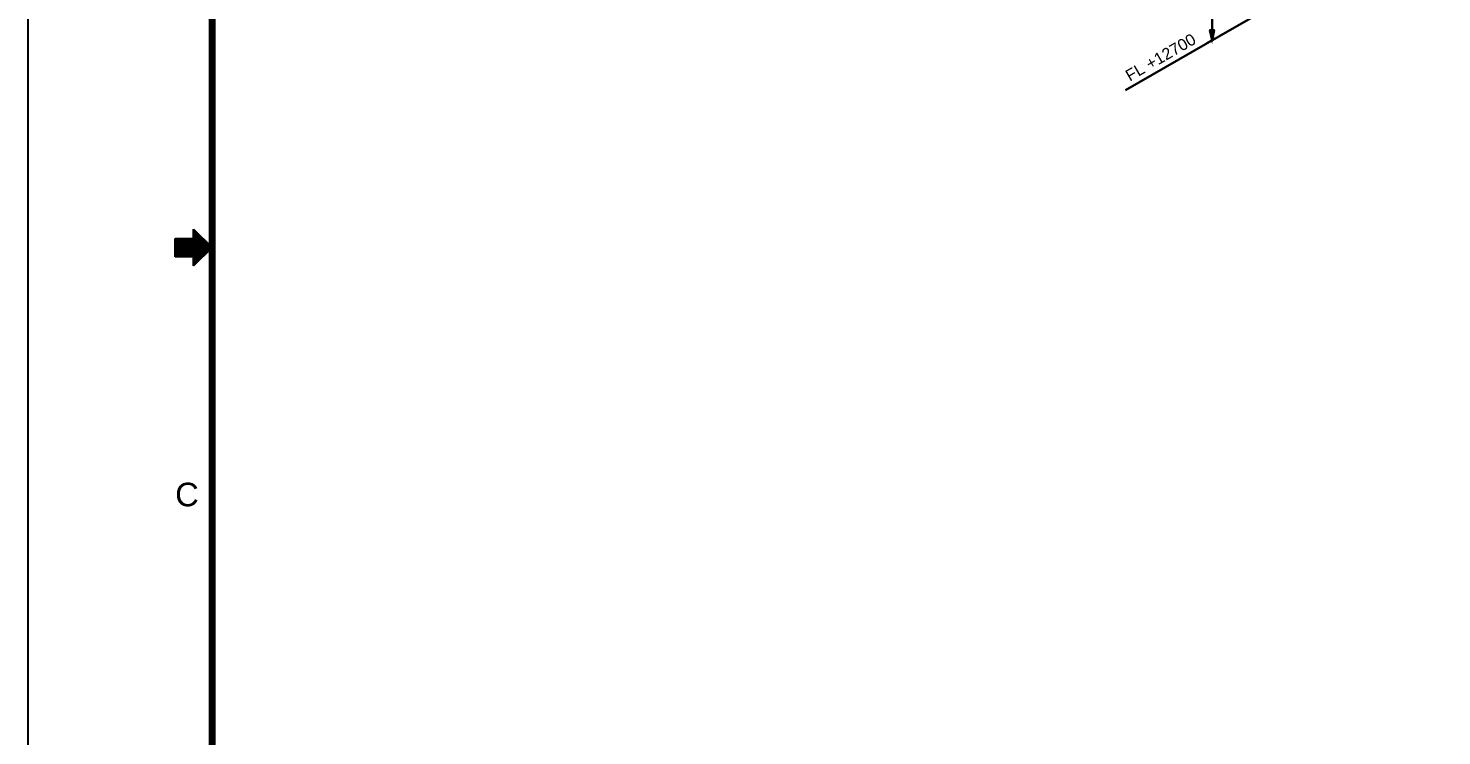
# Model space of a CAD drawing. Header units: inches. Extents: x 0 to 841, y 0 to 594.
# Drawn here: x 0 to 269.2, y 204 to 338.8 of the extents above; entities that cross this region are included whole.
import ezdxf
from ezdxf.enums import TextEntityAlignment as Align

# ---------------------------------------------------------------- set-up
doc = ezdxf.new("R2010")
doc.units = ezdxf.units.IN
doc.header["$MEASUREMENT"] = 0
for name, color, linetype in [('BG Border', 7, 'Continuous'), ('DIMLINES', 7, 'Continuous'), ('ISOTEXT', 7, 'Continuous')]:
    doc.layers.add(name, color=color, linetype=linetype)
doc.styles.add('Arial', font='arial.ttf')

msp = doc.modelspace()

# ---------------------------------------------------------------- hatches: boundary and pattern name
at = {"layer": 'DIMLINES', "linetype": 'Continuous'}
msp.add_hatch(color=2, dxfattribs=at).paths.add_polyline_path([(225.48, 336.52), (225.88, 338.44), (225.08, 338.44)])
at = {"layer": 'DIMLINES', "linetype": 'ByBlock'}
h = msp.add_hatch(dxfattribs=at)
h.set_pattern_fill('LINE', color=2, scale=25.4, style=0)
h.paths.add_polyline_path([(225.48, 336.52), (225.88, 338.44), (225.08, 338.44)])

# ---------------------------------------------------------------- linework, layer by layer
at = {"layer": 'BG Border', "color": 7, "linetype": 'Continuous', "lineweight": 25}
for p, q in [((0, 0), (0, 594)), ((31.5, 298.75), (31.5, 300.5)), ((31.5, 300.5), (35, 297)), ((27.98, 295.25), (27.98, 298.75)), ((27.98, 298.75), (31.5, 298.75)), ((35, 297), (31.5, 293.5)), ((31.5, 295.25), (27.98, 295.25)), ((31.5, 293.5), (31.5, 295.25))]:
    msp.add_line(p, q, dxfattribs=at)
at = {"layer": 'BG Border', "color": 3, "linetype": 'Continuous', "lineweight": 120}
msp.add_line((35, 14), (35, 580), dxfattribs=at)
at = {"layer": 'BG Border', "color": 7, "linetype": 'Continuous', "lineweight": 13}
for p, q in [((31.5, 300.39), (31.61, 300.39)), ((31.5, 300.19), (31.81, 300.19)), ((31.5, 299.99), (32.01, 299.99)), ((31.5, 299.79), (32.21, 299.79)), ((31.5, 299.59), (32.41, 299.59)), ((31.5, 299.39), (32.61, 299.39)), ((31.5, 299.19), (32.81, 299.19)), ((31.5, 298.99), (33.01, 298.99)), ((27.98, 298.59), (33.41, 298.59)), ((27.98, 298.39), (33.61, 298.39)), ((27.98, 298.19), (33.81, 298.19)), ((27.98, 297.99), (34.01, 297.99)), ((27.98, 297.79), (34.21, 297.79)), ((27.98, 297.59), (34.41, 297.59)), ((27.98, 297.39), (34.61, 297.39)), ((27.98, 297.19), (34.81, 297.19)), ((27.98, 296.99), (34.99, 296.99)), ((27.98, 296.79), (34.79, 296.79)), ((27.98, 296.59), (34.59, 296.59)), ((27.98, 296.39), (34.39, 296.39)), ((27.98, 296.19), (34.19, 296.19)), ((31.5, 298.79), (33.21, 298.79)), ((27.98, 295.99), (33.99, 295.99)), ((27.98, 295.79), (33.79, 295.79)), ((27.98, 295.59), (33.59, 295.59)), ((27.98, 295.39), (33.39, 295.39)), ((31.5, 295.19), (33.19, 295.19)), ((31.5, 294.99), (32.99, 294.99)), ((31.5, 294.79), (32.79, 294.79)), ((31.5, 294.59), (32.59, 294.59)), ((31.5, 294.39), (32.39, 294.39)), ((31.5, 294.19), (32.19, 294.19)), ((31.5, 293.99), (31.99, 293.99)), ((31.5, 293.79), (31.79, 293.79)), ((31.5, 293.59), (31.59, 293.59))]:
    msp.add_line(p, q, dxfattribs=at)
at = {"layer": 'BG Border', "color": 3, "linetype": 'Continuous', "lineweight": 120}
msp.add_lwpolyline([(827, 580), (35, 580), (35, 14), (827, 14)], close=True, dxfattribs=at)
at = {"layer": 'DIMLINES', "color": 2, "linetype": 'Continuous', "lineweight": 30}
for p, q in [((225.48, 336.52), (225.48, 424.92)), ((239.96, 344.84), (226.76, 337.24)), ((226.76, 337.24), (209, 327)), ((224.6, 336.04), (226.2, 336.92)), ((225.48, 336.52), (225.08, 338.44)), ((225.08, 338.44), (225.88, 338.44)), ((225.88, 338.44), (225.48, 336.52))]:
    msp.add_line(p, q, dxfattribs=at)
at = {"layer": 'DIMLINES', "color": 2, "linetype": 'Continuous', "lineweight": 30, "const_width": 0.3}
msp.add_lwpolyline([(225.48, 336.52), (225.88, 338.44), (225.08, 338.44)], close=True, dxfattribs=at)

# ---------------------------------------------------------------- texts
at = {"layer": 'BG Border', "color": 3, "style": 'Arial', "width": 0.992063}
msp.add_text('C', height=4.5, dxfattribs=at).set_placement((27.98, 249.93), align=Align.MIDDLE_LEFT)
at = {"layer": 'ISOTEXT', "color": 2, "style": 'Arial', "width": 1.004042}
msp.add_text('FL +12700', height=2.2, rotation=30, dxfattribs=at).set_placement((209.8, 328.6))

doc.saveas('drawing.dxf')
